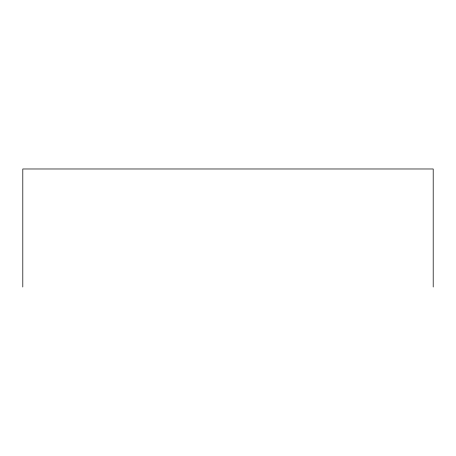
<?xml version="1.0" encoding="UTF-8"?>
<svg xmlns="http://www.w3.org/2000/svg" width="456" height="456" viewBox="0 0 456 456"><rect width="100%" height="100%" fill="white"/><g stroke="black" fill="none" stroke-linecap="round" stroke-linejoin="round"><path stroke-width="0.68" d="M433.2 287.018L433.2 168.982L22.8 168.982L22.8 287.018"/></g></svg>
